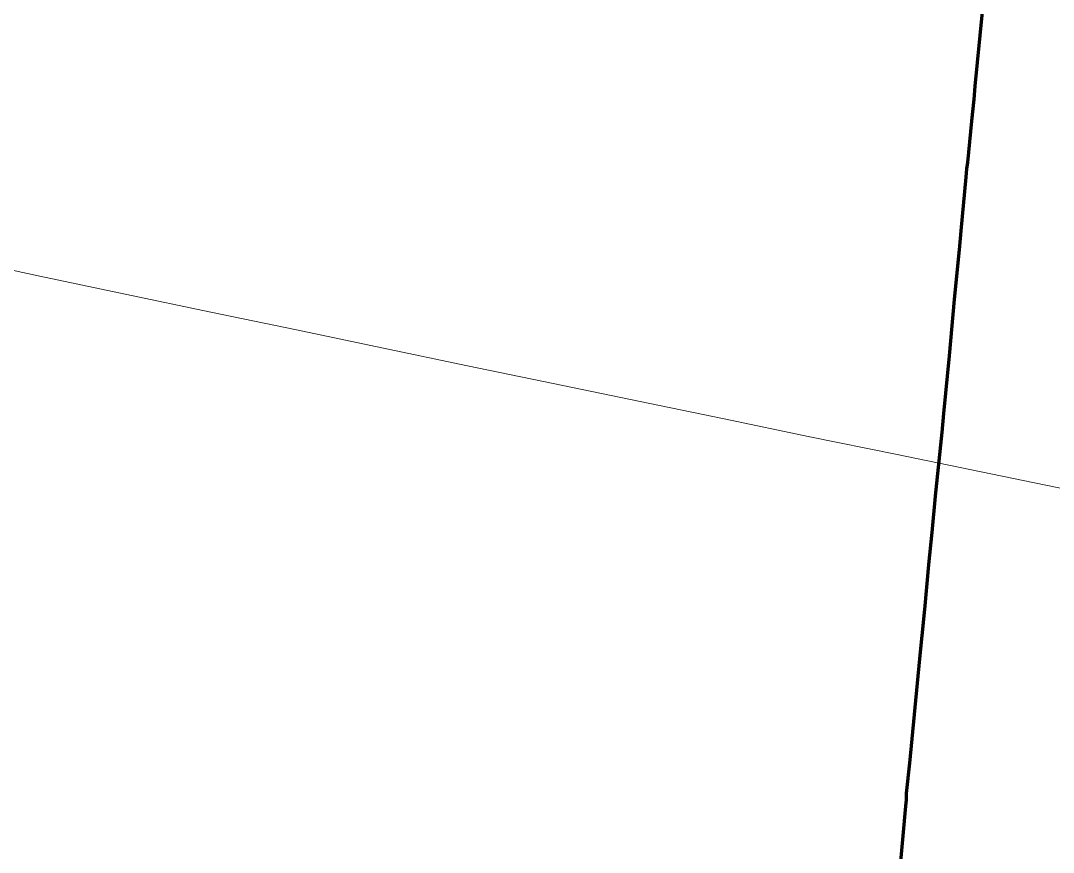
# Model space of a CAD drawing. Header units: metres. Extents: x 599858 to 604937, y 1147506 to 1148114.
# Drawn here: x 602706.59 to 602719.09, y 1147837.92 to 1147847.98 of the extents above; entities that cross this region are included whole.
import ezdxf

# ---------------------------------------------------------------- set-up
doc = ezdxf.new("R2010")
doc.units = ezdxf.units.M
doc.header["$MEASUREMENT"] = 0
doc.linetypes.add('DGN Style 3', pattern=[73.938826, 52.813447, -21.125379])
doc.layers.add('TF_V_---_Ledn-_2', color=140, linetype='DGN Style 3', lineweight=70)
doc.layers.add('TV_U_APT_SSkrm', color=5, linetype='Continuous', lineweight=13)

msp = doc.modelspace()

# ---------------------------------------------------------------- linework, layer by layer
at = {"layer": 'TF_V_---_Ledn-_2', "flags": 128}
msp.add_lwpolyline([(602719.09, 1147857.02), (602718.97, 1147855.75), (602718.82, 1147854.22), (602718.68, 1147852.76), (602718.48, 1147850.67), (602718.41, 1147849.98), (602718.4, 1147849.88), (602718.39, 1147849.77), (602718.27, 1147848.53), (602718.23, 1147848.09), (602718.14, 1147847.19), (602718.13, 1147847.03), (602718.1, 1147846.77), (602718.05, 1147846.27), (602718.04, 1147846.19), (602718.03, 1147846.09), (602717.97, 1147845.44), (602717.95, 1147845.21), (602717.89, 1147844.61), (602717.83, 1147843.93), (602717.76, 1147843.23), (602717.74, 1147843), (602717.66, 1147842.23), (602717.62, 1147841.79), (602717.58, 1147841.4), (602717.53, 1147840.86), (602717.5, 1147840.54), (602717.47, 1147840.26), (602717.35, 1147839), (602717.31, 1147838.63), (602717.31, 1147838.55), (602717.3, 1147838.48), (602717.27, 1147838.12), (602716.67, 1147831.96), (602716.58, 1147831.01), (602716.54, 1147830.58), (602716.45, 1147829.7), (602716.37, 1147828.82), (602716.33, 1147828.45), (602716.29, 1147827.99), (602716.17, 1147826.8), (602716.12, 1147826.28), (602716.06, 1147825.68), (602716.05, 1147825.49), (602716.02, 1147825.23), (602715.95, 1147824.45), (602715.85, 1147823.47), (602715.72, 1147822.13), (602715.66, 1147821.48), (602715.65, 1147821.35), (602715.57, 1147820.56), (602715.53, 1147820.18), (602715.52, 1147820.07), (602715.51, 1147819.98), (602715.5, 1147819.88), (602715.25, 1147817.21), (602714.98, 1147814.48), (602714.79, 1147812.44), (602714.59, 1147810.38), (602714.55, 1147810.04), (602714.52, 1147809.7), (602714.37, 1147808.16), (602714.19, 1147806.26), (602714.11, 1147805.4), (602713.99, 1147804.16), (602713.93, 1147803.54), (602713.82, 1147802.43), (602713.64, 1147800.61), (602713.41, 1147798.19), (602712.92, 1147793.13), (602712.88, 1147792.68), (602712.85, 1147792.37), (602712.8, 1147791.86), (602712.47, 1147788.46), (602712.43, 1147788.05), (602712.4, 1147787.76), (602712.21, 1147785.75), (602712.2, 1147785.61), (602712.18, 1147785.48), (602712.13, 1147784.9), (602712.1, 1147784.6), (602711.98, 1147783.33), (602711.94, 1147782.92), (602711.89, 1147782.47), (602711.86, 1147782.16), (602711.81, 1147781.6), (602711.75, 1147781.02), (602711.74, 1147780.91), (602711.69, 1147780.34), (602711.61, 1147779.59), (602711.61, 1147779.51), (602711.53, 1147778.75), (602711.49, 1147778.34), (602711.43, 1147777.67), (602711.3, 1147776.29), (602710.98, 1147773.02), (602710.97, 1147772.92), (602710.9, 1147772.23), (602710.88, 1147772.02), (602710.77, 1147770.84), (602710.68, 1147769.93), (602710.67, 1147769.83), (602710.64, 1147769.47), (602710.62, 1147769.26), (602710.56, 1147768.65), (602710.54, 1147768.43), (602710.53, 1147768.38), (602710.52, 1147768.3), (602710.42, 1147767.23), (602710.34, 1147766.38), (602710.29, 1147765.84), (602710.24, 1147765.37), (602710.2, 1147764.98), (602710.18, 1147764.7), (602710.14, 1147764.31), (602710.06, 1147763.51), (602709.98, 1147762.66), (602709.97, 1147762.52), (602709.68, 1147759.57), (602709.67, 1147759.51), (602709.66, 1147759.39), (602709.62, 1147758.93), (602709.58, 1147758.52), (602709.44, 1147757.09), (602709.38, 1147756.48), (602709.31, 1147755.71), (602709.31, 1147755.68), (602709.3, 1147755.67), (602709.24, 1147755.02), (602709.17, 1147754.23), (602709.16, 1147754.15), (602709.15, 1147754.09), (602709.15, 1147754.04), (602708.93, 1147751.76), (602708.635993, 1147748.786111)], dxfattribs=at)
at = {"layer": 'TV_U_APT_SSkrm', "flags": 128}
msp.add_lwpolyline([(602629.505739, 1147925.424849, 0.040248), (602592.982227, 1147870.233754), (602678.942619, 1147850.958326), (602679.938608, 1147850.735348, 0.015414), (602812.924541, 1147825.23967), (602936.121447, 1147805.535932, -0.016192), (602952.046863, 1147802.457056, 0.016567), (602968.278037, 1147799.331685), (602969.263728, 1147799.176559, 0.017094), (603060.707619, 1147787.972739)], format="xyb", dxfattribs=at)

doc.saveas('drawing.dxf')
